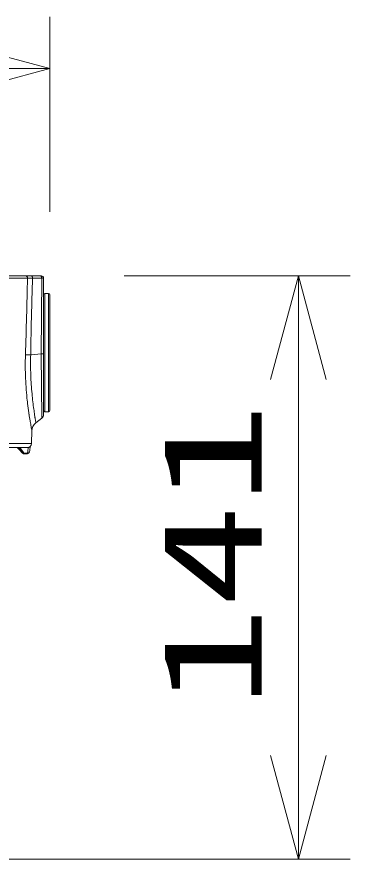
# Model space of a CAD drawing. Units: millimetres on the paper. Extents: x -62 to 64, y -59 to 59.
# Drawn here: x -13.45 to -5.41, y 17.6 to 37.92 of the extents above; entities that cross this region are included whole.
import ezdxf
from ezdxf.enums import TextEntityAlignment as Align

# ---------------------------------------------------------------- set-up
doc = ezdxf.new("R2010")
doc.units = ezdxf.units.MM
for name, color, linetype, lineweight in [('0-2_SUNPO', 7, 'Continuous', 9), ('0-3_0', 7, 'Continuous', 9), ('0-4_GAIKEI', 4, 'Continuous', 9)]:
    doc.layers.add(name, color=color, linetype=linetype, lineweight=lineweight)
doc.styles.add('ＭＳ ゴシック', font='')
doc.styles.get('ＭＳ ゴシック').set_extended_font_data('MS Gothic')

# ---------------------------------------------------------------- blocks, each defined once
blk = doc.blocks.new('_Open30')
at = {"layer": '0-3_0'}
blk.add_line((0, 0), (-1, 0), dxfattribs=at)
blk.add_lwpolyline([(-1, 0.2679), (0, 0), (-1, -0.2679)], dxfattribs=at)

msp = doc.modelspace()

# ---------------------------------------------------------------- linework, layer by layer
at = {"layer": '0-2_SUNPO'}
for p, q in [((-12.657, 33.213), (-12.657, 37.918)), ((-10.857, 31.668), (-5.407, 31.668)), ((-6.657, 29.168), (-6.657, 20.098)), ((-19.157, 17.598), (-5.407, 17.598))]:
    msp.add_line(p, q, dxfattribs=at)
at = {"layer": '0-4_GAIKEI'}
for p, q in [((-13.192, 31.617), (-29.356, 31.617)), ((-13.073, 31.616), (-12.85, 31.617)), ((-12.857, 31.668), (-12.879, 31.668)), ((-12.861, 29.787), (-12.85, 31.617)), ((-12.777, 31.243), (-12.777, 28.393)), ((-12.687, 28.393), (-12.687, 31.243)), ((-12.861, 29.787), (-13.117, 29.765)), ((-12.861, 29.787), (-12.846, 28.238)), ((-13.099, 27.625), (-20.116, 27.625)), ((-13.429, 27.516), (-13.432, 27.519)), ((-13.394, 27.516), (-13.429, 27.516)), ((-13.176, 27.528), (-13.198, 27.528)), ((-13.316, 27.395), (-13.317, 27.396)), ((-13.309, 27.389), (-13.298, 27.389)), ((-13.19, 27.396), (-13.278, 27.396))]:
    msp.add_line(p, q, dxfattribs=at)
at = {"layer": '0-4_GAIKEI', "color": 7}
for p, q in [((-12.879, 31.668), (-29.306, 31.668)), ((-12.807, 28.317), (-12.807, 31.618)), ((-12.687, 31.243), (-12.777, 31.243)), ((-12.657, 28.423), (-12.657, 31.213)), ((-12.777, 28.393), (-12.687, 28.393)), ((-12.846, 28.238), (-12.992, 28.123)), ((-13.099, 27.625), (-13.088, 27.935)), ((-13.199, 27.528), (-20.122, 27.528)), ((-13.286, 27.378), (-13.194, 27.378))]:
    msp.add_line(p, q, dxfattribs=at)
at = {"layer": '0-4_GAIKEI'}
for centre, radius in [((-12.808, 31.619), 0.0011), ((-12.808, 29.789), 0.0008), ((-13.298, 27.389), 0.0002)]:
    msp.add_circle(centre, radius, dxfattribs=at)
for centre, radius, start, end in [((-414.198, 41.752), 401.134, 358.2875, 358.55212), ((-13.133, 37.131), 5.515, 269.389, 270.6281), ((-13.101, 31.652), 0.0167, 73.883, 90), ((-13.102, 31.649), 0.0193, 59.6285, 73.8165), ((-13.105, 31.645), 0.0242, 47.8538, 59.5784), ((-13.11, 31.639), 0.0319, 38.5763, 47.9044), ((-13.116, 31.634), 0.0402, 31.0302, 38.6534), ((-13.124, 31.629), 0.0498, 24.7707, 31.0517), ((-13.133, 31.625), 0.0595, 19.4424, 24.8081), ((-13.142, 31.622), 0.0684, 14.7258, 19.4642), ((1179.258, -3.209), 1192.839, 178.32699, 178.33421), ((-13.149, 31.62), 0.076, 10.4357, 14.7416), ((-13.155, 31.619), 0.082, 6.4279, 10.4478), ((-13.159, 31.618), 0.0859, 2.5832, 6.438), ((-13.16, 31.618), 0.0875, 358.802, 2.5923), ((-12.883, 35.904), 4.287, 270.4297, 270.5805), ((-12.867, 34.43), 2.813, 270.5764, 270.7846), ((-12.85, 33.16), 1.542, 270.7739, 271.0991), ((-12.832, 32.247), 0.629, 271.0622, 271.6829), ((-12.817, 31.757), 0.139, 271.449, 273.2546), ((297.312, 22.384), 310.522, 178.34988, 178.37884), ((473.13, 17.328), 486.412, 178.33433, 178.35086), ((178.993, 25.733), 192.155, 178.37886, 178.42621), ((125.218, 27.21), 138.36, 178.42621, 178.49189), ((81.186, 28.348), 94.314, 178.5753, 178.67155), ((96.543, 27.966), 109.675, 178.4921, 178.5749), ((74.426, 28.506), 87.552, 178.67215, 178.77583), ((75.162, 28.492), 88.288, 178.77661, 178.87942), ((86.527, 28.271), 99.655, 178.88046, 178.9715), ((348.936, 23.818), 362.102, 179.03701, 179.05894), ((129.634, 27.502), 142.768, 178.97333, 179.03601), ((-5.265, 29.527), 7.982, 178.2972, 180.3509), ((-13.224, 29.515), 0.25, 91.7515, 94.3778), ((-13.204, 28.97), 0.795, 90.798, 91.9728), ((-13.19, 28.061), 1.705, 90.1646, 90.8502), ((-13.186, 26.841), 2.925, 89.7188, 90.1829), ((-13.192, 25.439), 4.327, 89.3794, 89.7267), ((-13.207, 23.994), 5.772, 89.1041, 89.3833), ((-5.424, 29.567), 7.695, 178.5256, 182.1332), ((-12.894, 32.678), 2.892, 270.6594, 270.8336), ((-12.886, 32.132), 2.345, 270.8322, 271.0392), ((-12.876, 31.577), 1.79, 271.0367, 271.2944), ((-12.864, 31.045), 1.258, 271.2896, 271.63), ((-12.85, 30.576), 0.789, 271.6197, 272.1064), ((-12.836, 30.205), 0.417, 272.0799, 272.8606), ((-12.824, 29.953), 0.166, 272.7687, 274.2886), ((-12.814, 29.824), 0.0363, 273.7159, 278.166), ((-5.251, 29.527), 7.996, 180.3512, 182.3841), ((-5.281, 29.573), 7.839, 182.1404, 183.8492), ((-5.217, 29.529), 8.03, 182.3847, 184.3414), ((-5.157, 29.534), 8.09, 184.3417, 186.1634), ((-4.876, 29.601), 8.244, 183.8527, 185.3861), ((-5.108, 29.539), 8.139, 186.1624, 187.0043), ((-4.165, 29.669), 8.959, 185.3887, 186.675), ((-5.082, 29.542), 8.166, 187.0043, 187.7901), ((-3.037, 29.801), 10.095, 186.6751, 187.6678), ((-1.321, 30.032), 11.826, 187.6673, 188.357), ((-5.057, 29.545), 8.191, 187.7901, 188.512), ((-5.042, 29.547), 8.205, 188.5119, 189.1631), ((0.754, 30.334), 13.923, 188.3486, 188.5845), ((2.012, 30.524), 15.195, 188.5825, 188.6767), ((-5.041, 29.548), 8.207, 189.163, 189.7378), ((-5.047, 29.547), 8.2, 189.7378, 190.2303), ((-5.047, 29.547), 8.2, 190.2303, 190.6352), ((-9.613, 28.748), 3.435, 188.6483, 188.753), ((6.699, 31.28), 19.943, 188.8107, 188.8999), ((416.547, 95.24), 434.751, 188.87128, 188.8781), ((-123.592, 10.862), 111.939, 8.87071, 8.88121), ((-5.039, 29.548), 8.209, 190.6352, 190.8034), ((-5.041, 29.548), 8.207, 190.8034, 190.8789), ((-11.659, 28.277), 1.468, 190.9091, 191.1146), ((28.86, 36.22), 42.758, 191.0918, 191.1226), ((331.034, 95.585), 350.708, 191.11582, 191.12025), ((-60.038, 18.713), 47.847, 11.1127, 11.124), ((-13.406, 27.544), 0.0361, 205.2727, 223.546), ((-34.129, 8.075), 28.398, 42.8722, 43.2034), ((-13.37, 27.531), 0.0282, 185.7079, 211.905), ((-30.821, 14.176), 21.947, 37.04, 37.4335), ((-30.73, 14.23), 21.861, 37.0312, 37.4659), ((-24.925, 28.763), 11.814, 353.3551, 353.9993), ((-13.176, 27.56), 0.0317, 270, 275.4824), ((-13.176, 27.561), 0.0326, 275.4795, 280.7942), ((-13.176, 27.562), 0.0334, 280.8052, 285.9103), ((-13.176, 27.563), 0.0351, 285.9163, 290.7105), ((-13.177, 27.565), 0.037, 290.7033, 295.1799), ((-13.178, 27.567), 0.0392, 295.185, 299.3304), ((-13.179, 27.569), 0.0419, 299.33, 303.1487), ((-13.181, 27.572), 0.0446, 303.1446, 306.6738), ((-13.182, 27.574), 0.0476, 306.6742, 309.9259), ((-13.185, 27.576), 0.0508, 309.9241, 312.9325), ((-13.187, 27.579), 0.0541, 312.931, 315.722), ((-13.189, 27.581), 0.0575, 315.7205, 318.3177), ((-13.214, 27.491), 0.14, 222.7251, 224.8678), ((-13.283, 27.422), 0.0422, 224.3563, 229.3729), ((-13.309, 27.391), 0.0024, 217.4568, 270), ((-13.286, 27.408), 0.0297, 219.7588, 269.9527), ((-13.422, 27.307), 0.149, 36.108, 37.0769), ((-13.373, 27.342), 0.0881, 34.7379, 36.1422), ((-13.335, 27.368), 0.0429, 32.5087, 34.8306), ((-13.312, 27.383), 0.0149, 28.0345, 32.8576), ((-13.301, 27.389), 0.0025, 0, 30.632)]:
    msp.add_arc(centre, radius, start, end, dxfattribs=at)
at = {"layer": '0-4_GAIKEI', "color": 7}
for centre, radius, start, end in [((-12.857, 31.618), 0.05, 0, 90), ((-12.777, 31.213), 0.03, 90, 180), ((-12.687, 31.213), 0.03, 0, 90), ((-12.907, 28.317), 0.1, 308.1297, 0.0006), ((-12.777, 28.423), 0.03, 180, 270), ((-12.687, 28.423), 0.03, 270, 0), ((-12.838, 27.926), 0.25, 128.1303, 178), ((-34.029, 8.16), 28.267, 42.8806, 43.2239), ((-13.199, 27.628), 0.1, 270, 358), ((-24.928, 28.795), 11.864, 353.3551, 354.0027), ((-13.165, 27.535), 0.206, 222.8627, 223.6791), ((-13.205, 27.497), 0.151, 223.6635, 224.7775), ((-13.239, 27.463), 0.102, 224.7497, 226.3973), ((-13.264, 27.436), 0.0658, 226.3604, 228.9187), ((-13.278, 27.421), 0.0451, 228.9331, 232.6689), ((-13.284, 27.414), 0.0361, 232.6829, 237.3457), ((-13.285, 27.411), 0.0329, 237.3933, 242.5234), ((-13.286, 27.41), 0.0314, 242.5355, 247.9038), ((-13.286, 27.409), 0.0309, 247.9086, 253.369), ((-13.286, 27.409), 0.0305, 253.3724, 258.8886), ((-13.286, 27.409), 0.0304, 258.8896, 264.4347), ((-13.286, 27.409), 0.0303, 264.4355, 270), ((-13.194, 27.428), 0.05, 270, 353.3584)]:
    msp.add_arc(centre, radius, start, end, dxfattribs=at)
at = {"layer": '0-4_GAIKEI'}
for centre, major_axis, ratio, start_param, end_param in [((-13.241, 31.618), (0, 0.05), 0.971609, 4.677482, 6.283185), ((-12.879, 31.618), (0, 0.05), 0.570371, 4.694458, 6.283185), ((-13.28, 27.415), (0.0239, 0.0181), 0.590775, 3.232973, 4.385122), ((-13.276, 27.408), (0, 0.03), 0.995182, 2.268928, 3.141593), ((-13.293, 27.429), (-0.0171, 0.0507), 0.090932, 3.110883, 3.980182), ((-13.194, 27.428), (0, -0.05), 0.104528, 6.283185, 7.159243), ((-13.194, 27.428), (0.0497, -0.0058), 0.634141, 4.866841, 6.283271)]:
    msp.add_ellipse(centre, major_axis=major_axis, ratio=ratio, start_param=start_param, end_param=end_param, dxfattribs=at)

# ---------------------------------------------------------------- block references
at = {"layer": '0-2_SUNPO', "xscale": 2.5, "yscale": 2.5}
msp.add_blockref('_Open30', (-12.657, 36.668), dxfattribs=at)
for p, rotation in [((-6.657, 31.668), 90), ((-6.657, 17.598), 270)]:
    msp.add_blockref('_Open30', p, dxfattribs=dict(at, rotation=rotation))

# ---------------------------------------------------------------- texts
at = {"layer": '0-2_SUNPO', "style": 'ＭＳ ゴシック', "width": 1.5}
msp.add_text('141', height=2.405, rotation=90, dxfattribs=at).set_placement((-6.82, 21.24), align=Align.BOTTOM_LEFT)

doc.saveas('drawing.dxf')
